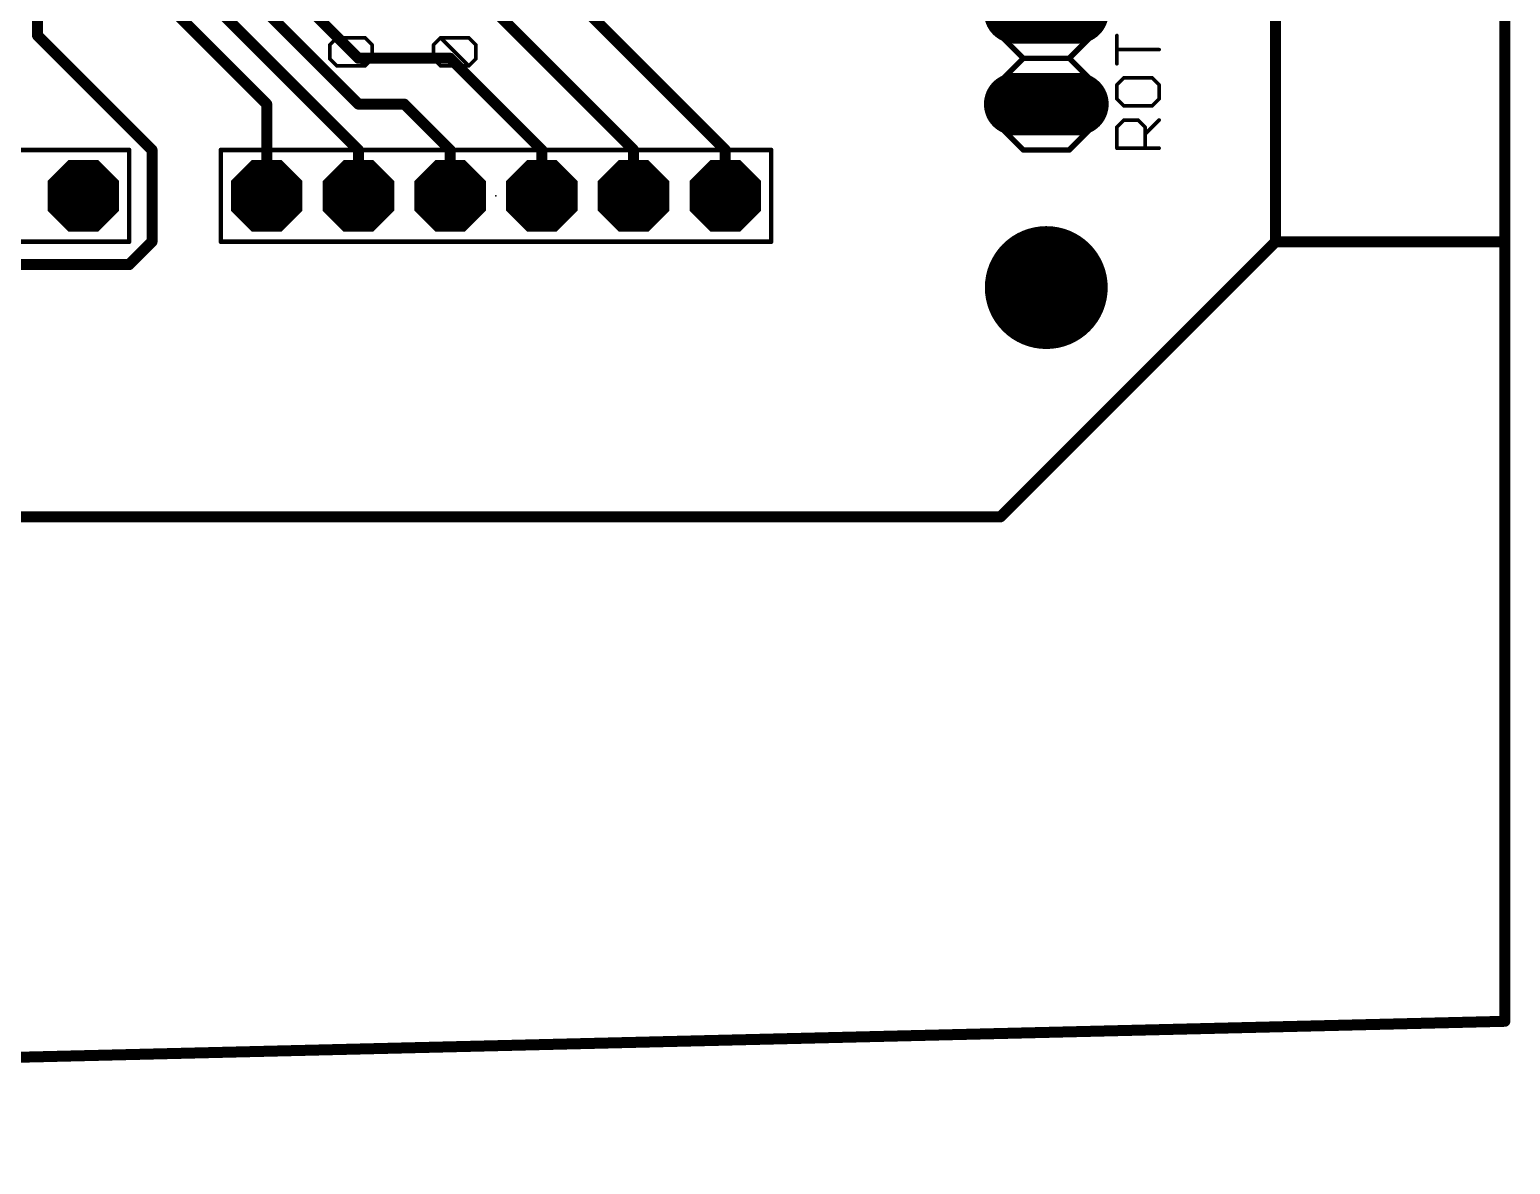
# Model space of a CAD drawing. Extents: x -1 to 156, y 2 to 108.
# Drawn here: x 115.35 to 156.36, y 6.2 to 37.62 of the extents above; entities that cross this region are included whole.
import ezdxf

# ---------------------------------------------------------------- set-up
doc = ezdxf.new("R2010")
doc.units = 0
for name, color, linetype in [('1', 22, 'CONTINUOUS'), ('16', 175, 'CONTINUOUS'), ('17', 82, 'CONTINUOUS'), ('20', 7, 'CONTINUOUS'), ('21', 253, 'CONTINUOUS'), ('23', 7, 'CONTINUOUS'), ('27', 253, 'CONTINUOUS'), ('29', 253, 'CONTINUOUS'), ('30', 253, 'CONTINUOUS'), ('44', 253, 'CONTINUOUS'), ('51', 253, 'CONTINUOUS')]:
    doc.layers.add(name, color=color, linetype=linetype)

# ---------------------------------------------------------------- blocks, each defined once
blk = doc.blocks.new('RECT')
blk.add_solid([(-0.5, -0.5), (0.5, -0.5), (-0.5, 0.5), (0.5, 0.5)])
blk = doc.blocks.new('OCTAGONP')
at = {"const_width": 0.5}
blk.add_lwpolyline([(-0.25, -0.1036), (-0.25, 0.1036), (-0.1036, 0.25), (0.1036, 0.25), (0.25, 0.1036), (0.25, -0.1036), (0.1036, -0.25), (-0.1036, -0.25), (-0.25, -0.1036), (-0.25, 0.1036)], dxfattribs=at)
blk = doc.blocks.new('LONGP100')
at = {"const_width": 1}
blk.add_lwpolyline([(-0.5, 0), (0.5, 0)], dxfattribs=at)
at = {"const_width": 0.5}
for points in [[(-0.5, 0.25, 1), (-0.5, -0.25)], [(0.5, -0.25, 1), (0.5, 0.25)]]:
    blk.add_lwpolyline(points, format="xyb", dxfattribs=at)

msp = doc.modelspace()

# ---------------------------------------------------------------- linework, layer by layer
at = {"layer": '1', "const_width": 0.3048}
for points in [[(156.21, 105.41), (156.21, 10.16)], [(115.57, 45.72), (115.57, 37.465)], [(119.38, 41.91), (124.46, 36.83)], [(118.58, 41.44), (124.46, 35.56)], [(117.78, 40.97), (124.46, 34.29)], [(116.98, 40.5), (121.92, 35.56)], [(129.54, 39.37), (134.62, 34.29)], [(128.27, 38.1), (132.08, 34.29)], [(115.57, 37.465), (118.745, 34.29)], [(124.46, 36.83), (127, 36.83)], [(127, 36.83), (129.54, 34.29)], [(121.92, 35.56), (121.92, 33.02)], [(124.46, 35.56), (125.73, 35.56)], [(125.73, 35.56), (127, 34.29)], [(118.745, 34.29), (118.745, 31.75)], [(124.46, 34.29), (124.46, 33.02)], [(127, 34.29), (127, 33.02)], [(129.54, 34.29), (129.54, 33.02)], [(132.08, 34.29), (132.08, 33.02)], [(134.62, 34.29), (134.62, 33.02)], [(118.745, 31.75), (118.11, 31.115)], [(118.11, 31.115), (107.315, 31.115)], [(156.21, 10.16), (-1.27, 6.35)]]:
    msp.add_lwpolyline(points, dxfattribs=at)
at = {"layer": '1', "const_width": 0.1524}
for points in [[(115.6239, 37.5189, 1), (115.5161, 37.4111)], [(115.4938, 37.465, 1), (115.6462, 37.465)], [(124.46, 36.9062, 1), (124.46, 36.7538)], [(124.4061, 36.7761, 1), (124.5139, 36.8839)], [(127.0539, 36.8839, 1), (126.9461, 36.7761)], [(127, 36.7538, 1), (127, 36.9062)], [(121.9962, 35.56, 1), (121.8438, 35.56)], [(121.8661, 35.5061, 1), (121.9739, 35.6139)], [(124.46, 35.6362, 1), (124.46, 35.4838)], [(124.4061, 35.5061, 1), (124.5139, 35.6139)], [(125.7839, 35.6139, 1), (125.6761, 35.5061)], [(125.73, 35.4838, 1), (125.73, 35.6362)], [(118.8212, 34.29, 1), (118.6688, 34.29)], [(118.6911, 34.2361, 1), (118.7989, 34.3439)], [(124.5362, 34.29, 1), (124.3838, 34.29)], [(124.4061, 34.2361, 1), (124.5139, 34.3439)], [(127.0762, 34.29, 1), (126.9238, 34.29)], [(126.9461, 34.2361, 1), (127.0539, 34.3439)], [(129.6162, 34.29, 1), (129.4638, 34.29)], [(129.4861, 34.2361, 1), (129.5939, 34.3439)], [(132.1562, 34.29, 1), (132.0038, 34.29)], [(132.0261, 34.2361, 1), (132.1339, 34.3439)], [(134.6962, 34.29, 1), (134.5438, 34.29)], [(134.5661, 34.2361, 1), (134.6739, 34.3439)], [(121.8438, 33.02, 1), (121.9962, 33.02)], [(124.3838, 33.02, 1), (124.5362, 33.02)], [(126.9238, 33.02, 1), (127.0762, 33.02)], [(129.4638, 33.02, 1), (129.6162, 33.02)], [(132.0038, 33.02, 1), (132.1562, 33.02)], [(134.5438, 33.02, 1), (134.6962, 33.02)], [(118.6688, 31.75, 1), (118.8212, 31.75)], [(118.7989, 31.6961, 1), (118.6911, 31.8039)], [(118.0561, 31.1689, 1), (118.1639, 31.0611)], [(118.11, 31.0388, 1), (118.11, 31.1912)], [(156.2118, 10.0838, 1), (156.2082, 10.2362)], [(156.1338, 10.16, 1), (156.2862, 10.16)]]:
    msp.add_lwpolyline(points, format="xyb", dxfattribs=at)
at = {"layer": '16', "const_width": 0.3048}
for points in [[(156.21, 83.82), (156.21, 31.75)], [(149.86, 31.75), (142.24, 24.13)], [(156.21, 31.75), (149.86, 31.75)], [(142.24, 24.13), (77.47, 24.13)]]:
    msp.add_lwpolyline(points, dxfattribs=at)
at = {"layer": '16', "const_width": 0.1524}
for points in [[(149.86, 31.8262, 1), (149.86, 31.6738)], [(149.9139, 31.6961, 1), (149.8061, 31.8039)], [(156.1338, 31.75, 1), (156.2862, 31.75)], [(156.21, 31.6738, 1), (156.21, 31.8262)], [(142.1861, 24.1839, 1), (142.2939, 24.0761)], [(142.24, 24.0538, 1), (142.24, 24.2062)]]:
    msp.add_lwpolyline(points, format="xyb", dxfattribs=at)
at = {"layer": '20', "const_width": 0.3048}
for points in [[(149.86, 44.45), (149.86, 31.75)], [(149.86, 31.75), (142.24, 24.13)], [(142.24, 24.13), (77.47, 24.13)]]:
    msp.add_lwpolyline(points, dxfattribs=at)
at = {"layer": '20', "const_width": 0.1524}
for points in [[(149.7838, 31.75, 1), (149.9362, 31.75)], [(149.9139, 31.6961, 1), (149.8061, 31.8039)], [(142.1861, 24.1839, 1), (142.2939, 24.0761)], [(142.24, 24.0538, 1), (142.24, 24.2062)]]:
    msp.add_lwpolyline(points, format="xyb", dxfattribs=at)
at = {"layer": '20'}
msp.add_circle((143.51, 30.48), 1.6, dxfattribs=at)
at = {"layer": '21'}
for points, const_width in [([(142.24, 37.465), (142.24, 38.735)], 0.1524), ([(144.78, 38.735), (144.78, 37.465)], 0.1524), ([(142.875, 36.83), (142.24, 37.465)], 0.1524), ([(144.78, 37.465), (144.145, 36.83)], 0.1524), ([(142.24, 36.195), (142.875, 36.83)], 0.1524), ([(142.875, 36.83), (144.145, 36.83)], 0.1524), ([(144.145, 36.83), (144.78, 36.195)], 0.1524), ([(142.24, 34.925), (142.24, 36.195)], 0.1524), ([(144.78, 36.195), (144.78, 34.925)], 0.1524), ([(142.24, 34.925), (142.875, 34.29)], 0.1524), ([(144.145, 34.29), (144.78, 34.925)], 0.1524), ([(102.87, 34.29), (118.11, 34.29)], 0.127), ([(118.11, 34.29), (118.11, 31.75)], 0.127), ([(120.65, 34.29), (135.89, 34.29)], 0.127), ([(120.65, 31.75), (120.65, 34.29)], 0.127), ([(135.89, 34.29), (135.89, 31.75)], 0.127), ([(142.875, 34.29), (144.145, 34.29)], 0.1524), ([(118.11, 31.75), (102.87, 31.75)], 0.127), ([(135.89, 31.75), (120.65, 31.75)], 0.127)]:
    msp.add_lwpolyline(points, dxfattribs=dict(at, const_width=const_width))
for points, const_width in [([(142.2019, 37.465, 1), (142.2781, 37.465)], 0.0762), ([(142.2669, 37.4919, 1), (142.2131, 37.4381)], 0.0762), ([(144.7419, 37.465, 1), (144.8181, 37.465)], 0.0762), ([(144.8069, 37.4381, 1), (144.7531, 37.4919)], 0.0762), ([(142.875, 36.8681, 1), (142.875, 36.7919)], 0.0762), ([(142.9019, 36.8031, 1), (142.8481, 36.8569)], 0.0762), ([(142.8481, 36.8031, 1), (142.9019, 36.8569)], 0.0762), ([(144.1719, 36.8569, 1), (144.1181, 36.8031)], 0.0762), ([(144.1181, 36.8569, 1), (144.1719, 36.8031)], 0.0762), ([(144.145, 36.7919, 1), (144.145, 36.8681)], 0.0762), ([(142.2781, 36.195, 1), (142.2019, 36.195)], 0.0762), ([(142.2131, 36.2219, 1), (142.2669, 36.1681)], 0.0762), ([(144.8181, 36.195, 1), (144.7419, 36.195)], 0.0762), ([(144.7531, 36.1681, 1), (144.8069, 36.2219)], 0.0762), ([(142.2019, 34.925, 1), (142.2781, 34.925)], 0.0762), ([(142.2669, 34.9519, 1), (142.2131, 34.8981)], 0.0762), ([(144.7419, 34.925, 1), (144.8181, 34.925)], 0.0762), ([(144.8069, 34.8981, 1), (144.7531, 34.9519)], 0.0762), ([(118.1418, 34.29, 1), (118.0782, 34.29)], 0.0635), ([(118.11, 34.2582, 1), (118.11, 34.3218)], 0.0635), ([(120.65, 34.3218, 1), (120.65, 34.2582)], 0.0635), ([(120.6818, 34.29, 1), (120.6183, 34.29)], 0.0635), ([(135.9218, 34.29, 1), (135.8583, 34.29)], 0.0635), ([(135.89, 34.2582, 1), (135.89, 34.3218)], 0.0635), ([(142.875, 34.3281, 1), (142.875, 34.2519)], 0.0762), ([(142.8481, 34.2631, 1), (142.9019, 34.3169)], 0.0762), ([(144.1181, 34.3169, 1), (144.1719, 34.2631)], 0.0762), ([(144.145, 34.2519, 1), (144.145, 34.3281)], 0.0762), ([(118.0782, 31.75, 1), (118.1418, 31.75)], 0.0635), ([(118.11, 31.7183, 1), (118.11, 31.7817)], 0.0635), ([(120.65, 31.7817, 1), (120.65, 31.7183)], 0.0635), ([(120.6183, 31.75, 1), (120.6818, 31.75)], 0.0635), ([(135.8583, 31.75, 1), (135.9218, 31.75)], 0.0635), ([(135.89, 31.7183, 1), (135.89, 31.7817)], 0.0635)]:
    msp.add_lwpolyline(points, format="xyb", dxfattribs=dict(at, const_width=const_width))
at = {"layer": '23'}
msp.add_point((128.27, 33.02), dxfattribs=at)
at = {"layer": '27', "const_width": 0.1016}
for points in [[(123.6684, 37.2038), (123.8633, 37.3987)], [(123.8633, 37.3987), (124.6429, 37.3987)], [(124.6429, 36.6191), (123.8633, 37.3987)], [(124.6429, 37.3987), (124.8378, 37.2038)], [(126.5418, 37.2038), (126.7367, 37.3987)], [(126.7367, 37.3987), (127.5163, 37.3987)], [(127.5163, 36.6191), (126.7367, 37.3987)], [(127.5163, 37.3987), (127.7112, 37.2038)], [(145.4648, 36.6796), (145.4648, 37.4592)], [(123.6684, 36.814), (123.6684, 37.2038)], [(124.8378, 37.2038), (124.8378, 36.814)], [(126.5418, 36.814), (126.5418, 37.2038)], [(127.7112, 37.2038), (127.7112, 36.814)], [(146.6342, 37.0694), (145.4648, 37.0694)], [(123.8633, 36.6191), (123.6684, 36.814)], [(124.6429, 36.6191), (123.8633, 36.6191)], [(124.8378, 36.814), (124.6429, 36.6191)], [(126.7367, 36.6191), (126.5418, 36.814)], [(127.5163, 36.6191), (126.7367, 36.6191)], [(127.7112, 36.814), (127.5163, 36.6191)], [(145.6597, 36.2898), (145.4648, 36.0949)], [(145.4648, 36.0949), (145.4648, 35.7051)], [(146.4393, 36.2898), (145.6597, 36.2898)], [(146.6342, 36.0949), (146.4393, 36.2898)], [(146.6342, 35.7051), (146.6342, 36.0949)], [(145.4648, 35.7051), (145.6597, 35.5102)], [(146.4393, 35.5102), (146.6342, 35.7051)], [(145.6597, 35.5102), (146.4393, 35.5102)], [(145.4648, 34.9255), (145.6597, 35.1204)], [(145.4648, 34.3408), (145.4648, 34.9255)], [(145.6597, 35.1204), (146.0495, 35.1204)], [(146.0495, 35.1204), (146.2444, 34.9255)], [(146.2444, 34.7306), (146.6342, 35.1204)], [(146.2444, 34.9255), (146.2444, 34.3408)], [(146.6342, 34.3408), (145.4648, 34.3408)]]:
    msp.add_lwpolyline(points, dxfattribs=at)
at = {"layer": '27', "const_width": 0.0508}
for points in [[(123.8633, 37.4241, 1), (123.8633, 37.3733)], [(123.8813, 37.4167, 1), (123.8454, 37.3808)], [(123.8813, 37.3808, 1), (123.8454, 37.4167)], [(124.6609, 37.4167, 1), (124.625, 37.3808)], [(124.6429, 37.3733, 1), (124.6429, 37.4241)], [(126.7547, 37.4167, 1), (126.7187, 37.3808)], [(126.7367, 37.4241, 1), (126.7367, 37.3733)], [(126.7547, 37.3808, 1), (126.7187, 37.4167)], [(127.5343, 37.4167, 1), (127.4983, 37.3808)], [(127.5163, 37.3733, 1), (127.5163, 37.4241)], [(145.4902, 37.4592, 1), (145.4394, 37.4592)], [(123.6938, 37.2038, 1), (123.643, 37.2038)], [(123.6505, 37.2218, 1), (123.6864, 37.1859)], [(124.8632, 37.2038, 1), (124.8124, 37.2038)], [(124.8199, 37.1859, 1), (124.8558, 37.2218)], [(126.5672, 37.2038, 1), (126.5164, 37.2038)], [(126.5238, 37.2218, 1), (126.5598, 37.1859)], [(127.7366, 37.2038, 1), (127.6858, 37.2038)], [(127.6932, 37.1859, 1), (127.7292, 37.2218)], [(145.4648, 37.0948, 1), (145.4648, 37.044)], [(146.6342, 37.044, 1), (146.6342, 37.0948)], [(123.643, 36.814, 1), (123.6938, 36.814)], [(123.6864, 36.832, 1), (123.6505, 36.7961)], [(123.8633, 36.6445, 1), (123.8633, 36.5937)], [(123.8454, 36.6012, 1), (123.8813, 36.6371)], [(124.625, 36.6371, 1), (124.6609, 36.6012)], [(124.625, 36.6012, 1), (124.6609, 36.6371)], [(124.6429, 36.5937, 1), (124.6429, 36.6445)], [(124.8124, 36.814, 1), (124.8632, 36.814)], [(124.8558, 36.7961, 1), (124.8199, 36.832)], [(126.5598, 36.832, 1), (126.5238, 36.7961)], [(126.5164, 36.814, 1), (126.5672, 36.814)], [(126.7367, 36.6445, 1), (126.7367, 36.5937)], [(126.7187, 36.6012, 1), (126.7547, 36.6371)], [(127.4983, 36.6371, 1), (127.5343, 36.6012)], [(127.4983, 36.6012, 1), (127.5343, 36.6371)], [(127.5163, 36.5937, 1), (127.5163, 36.6445)], [(127.6858, 36.814, 1), (127.7366, 36.814)], [(127.7292, 36.7961, 1), (127.6932, 36.832)], [(145.4394, 36.6796, 1), (145.4902, 36.6796)], [(145.4468, 36.1129, 1), (145.4828, 36.0769)], [(145.4902, 36.0949, 1), (145.4394, 36.0949)], [(145.6597, 36.3152, 1), (145.6597, 36.2644)], [(145.6777, 36.2718, 1), (145.6417, 36.3078)], [(146.4573, 36.3078, 1), (146.4213, 36.2718)], [(146.4393, 36.2644, 1), (146.4393, 36.3152)], [(146.6596, 36.0949, 1), (146.6088, 36.0949)], [(146.6162, 36.0769, 1), (146.6522, 36.1129)], [(145.4828, 35.7231, 1), (145.4468, 35.6871)], [(145.4394, 35.7051, 1), (145.4902, 35.7051)], [(146.6088, 35.7051, 1), (146.6596, 35.7051)], [(146.6522, 35.6871, 1), (146.6162, 35.7231)], [(145.6597, 35.5356, 1), (145.6597, 35.4848)], [(145.6417, 35.4922, 1), (145.6777, 35.5282)], [(146.4213, 35.5282, 1), (146.4573, 35.4922)], [(146.4393, 35.4848, 1), (146.4393, 35.5356)], [(145.4468, 34.9435, 1), (145.4828, 34.9075)], [(145.4902, 34.9255, 1), (145.4394, 34.9255)], [(145.6597, 35.1458, 1), (145.6597, 35.095)], [(145.6777, 35.1024, 1), (145.6417, 35.1384)], [(146.0675, 35.1384, 1), (146.0315, 35.1024)], [(146.0495, 35.095, 1), (146.0495, 35.1458)], [(146.2698, 34.9255, 1), (146.219, 34.9255)], [(146.2264, 34.9075, 1), (146.2624, 34.9435)], [(146.6522, 35.1024, 1), (146.6162, 35.1384)], [(146.2264, 34.7486, 1), (146.2624, 34.7126)], [(145.4648, 34.3662, 1), (145.4648, 34.3154)], [(145.4394, 34.3408, 1), (145.4902, 34.3408)], [(146.219, 34.3408, 1), (146.2698, 34.3408)], [(146.6342, 34.3154, 1), (146.6342, 34.3662)]]:
    msp.add_lwpolyline(points, format="xyb", dxfattribs=at)
at = {"layer": '29', "const_width": 1.7016}
msp.add_lwpolyline([(143.51, 29.6292, 1), (143.51, 31.3308, 1), (143.51, 29.6292)], format="xyb", dxfattribs=at)
at = {"layer": '30', "const_width": 1.7016}
msp.add_lwpolyline([(143.51, 29.6292, 1), (143.51, 31.3308, 1), (143.51, 29.6292)], format="xyb", dxfattribs=at)
at = {"layer": '44'}
for centre in [(143.51, 38.1), (143.51, 35.56), (116.84, 33.02), (121.92, 33.02), (124.46, 33.02), (127, 33.02), (129.54, 33.02), (132.08, 33.02), (134.62, 33.02)]:
    msp.add_circle(centre, 0.508, dxfattribs=at)

# ---------------------------------------------------------------- block references
at = {"layer": '17'}
for name, p, xscale, yscale, rotation in [('LONGP100', (143.51, 38.1), 1.524, 1.524, 180), ('LONGP100', (143.51, 38.1), 1.524, 1.524, 180), ('LONGP100', (143.51, 35.56), 1.524, 1.524, 180), ('LONGP100', (143.51, 35.56), 1.524, 1.524, 180), ('OCTAGONP', (116.84, 33.02), 1.778, 1.778, 90), ('OCTAGONP', (116.84, 33.02), 1.778, 1.778, 90), ('OCTAGONP', (121.92, 33.02), 1.778, 1.778, 90), ('OCTAGONP', (121.92, 33.02), 1.778, 1.778, 90), ('OCTAGONP', (124.46, 33.02), 1.778, 1.778, 90), ('OCTAGONP', (124.46, 33.02), 1.778, 1.778, 90), ('OCTAGONP', (127, 33.02), 1.778, 1.778, 90), ('OCTAGONP', (127, 33.02), 1.778, 1.778, 90), ('OCTAGONP', (129.54, 33.02), 1.778, 1.778, 90), ('OCTAGONP', (129.54, 33.02), 1.778, 1.778, 90), ('OCTAGONP', (132.08, 33.02), 1.778, 1.778, 90), ('OCTAGONP', (132.08, 33.02), 1.778, 1.778, 90), ('OCTAGONP', (134.62, 33.02), 1.778, 1.778, 90), ('OCTAGONP', (134.62, 33.02), 1.778, 1.778, 90)]:
    msp.add_blockref(name, p, dxfattribs=dict(at, xscale=xscale, yscale=yscale, rotation=rotation))
at = {"layer": '29'}
for name, p, xscale, yscale, rotation in [('LONGP100', (143.51, 38.1), 1.7272, 1.7272, 180), ('LONGP100', (143.51, 35.56), 1.7272, 1.7272, 180), ('OCTAGONP', (116.84, 33.02), 1.9812, 1.9812, 90), ('OCTAGONP', (121.92, 33.02), 1.9812, 1.9812, 90), ('OCTAGONP', (124.46, 33.02), 1.9812, 1.9812, 90), ('OCTAGONP', (127, 33.02), 1.9812, 1.9812, 90), ('OCTAGONP', (129.54, 33.02), 1.9812, 1.9812, 90), ('OCTAGONP', (132.08, 33.02), 1.9812, 1.9812, 90), ('OCTAGONP', (134.62, 33.02), 1.9812, 1.9812, 90)]:
    msp.add_blockref(name, p, dxfattribs=dict(at, xscale=xscale, yscale=yscale, rotation=rotation))
at = {"layer": '30'}
for name, p, xscale, yscale, rotation in [('LONGP100', (143.51, 38.1), 1.7272, 1.7272, 180), ('LONGP100', (143.51, 35.56), 1.7272, 1.7272, 180), ('OCTAGONP', (116.84, 33.02), 1.9812, 1.9812, 90), ('OCTAGONP', (121.92, 33.02), 1.9812, 1.9812, 90), ('OCTAGONP', (124.46, 33.02), 1.9812, 1.9812, 90), ('OCTAGONP', (127, 33.02), 1.9812, 1.9812, 90), ('OCTAGONP', (129.54, 33.02), 1.9812, 1.9812, 90), ('OCTAGONP', (132.08, 33.02), 1.9812, 1.9812, 90), ('OCTAGONP', (134.62, 33.02), 1.9812, 1.9812, 90)]:
    msp.add_blockref(name, p, dxfattribs=dict(at, xscale=xscale, yscale=yscale, rotation=rotation))
at = {"layer": '51', "xscale": 0.508, "yscale": 0.508, "rotation": 90}
msp.add_blockref('RECT', (143.51, 35.56), dxfattribs=at)
at = {"layer": '51', "xscale": 0.508, "yscale": 0.508}
for p in [(116.84, 33.02), (121.92, 33.02), (124.46, 33.02), (127, 33.02), (129.54, 33.02), (132.08, 33.02), (134.62, 33.02)]:
    msp.add_blockref('RECT', p, dxfattribs=at)

doc.saveas('drawing.dxf')
